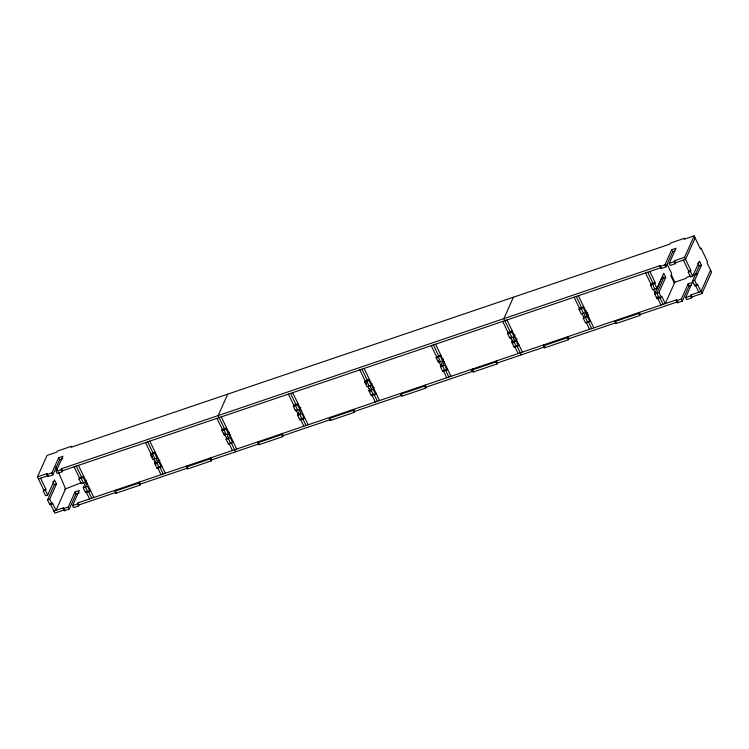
<?xml version="1.0" encoding="UTF-8"?>
<svg xmlns="http://www.w3.org/2000/svg" width="749" height="749" viewBox="0 0 749 749"><rect width="100%" height="100%" fill="white"/><g stroke="black" fill="none" stroke-linecap="round" stroke-linejoin="round"><path stroke-width="1.12" d="M58.45 472.067L65.594 488.9L55.997 510.341L52.449 502.935L51.99 503.946L49.846 504.676L47.552 499.892L49.696 499.162L56.456 484.041L54.49 479.94L47.721 495.061L45.586 495.791L43.283 491.007L43.742 489.986L37.45 476.879L47.037 455.439L56.924 452.087L57.373 451.076L71.661 446.226L71.202 447.247L669.99 244.08L670.449 243.069L684.736 238.219L684.277 239.231L694.154 235.879L700.446 248.986L700.905 247.966L707.468 261.644L707.009 262.656L711.55 272.121L701.963 293.561L692.076 296.913L691.627 297.924L686.627 299.619L685.644 297.568L692.404 282.448L688.116 283.908L681.356 299.029L676.356 300.724L677.339 302.774L682.339 301.079L689.099 285.959L691.243 285.229M62.841 458.688L59.62 459.783L52.861 474.903L47.861 476.598L46.878 474.548L47.327 473.527L37.45 476.879M47.861 476.598L48.311 475.578L38.433 478.929M46.878 474.548L51.878 472.853L58.637 457.733L62.925 456.272L56.166 471.393L57.149 473.443L62.148 471.748L62.598 470.737L661.386 267.571L660.936 268.591L659.944 266.541L660.403 265.521L61.615 468.687L61.165 469.698L56.166 471.393M43.283 491.007L45.427 490.277L45.886 489.256L40.577 478.208M47.552 499.892L54.312 484.772L56.456 484.041M49.846 504.676L50.305 503.665L54.846 513.121L64.723 509.769L64.264 510.781L63.281 508.73L63.74 507.719L53.862 511.071M79.001 478.883L79.45 477.871L83.738 476.42L83.279 477.431L79.001 478.883L81.295 483.667L85.583 482.216L86.481 480.203M63.281 508.73L68.281 507.036L75.05 491.915L79.338 490.455L72.569 505.584L73.552 507.635L78.551 505.931L79.01 504.92L115.402 492.57M64.264 510.781L69.264 509.086L76.033 493.966L79.244 492.87M90.301 490.089L89.843 491.11L85.564 492.561L83.261 487.777L85.966 481.729M72.569 505.584L77.568 503.88L78.027 502.869L676.806 299.703L676.356 300.724M87.212 483.011L85.405 487.047L87.708 491.831M85.564 492.561L86.013 491.541L89.571 498.946M187.933 467.966L140.316 484.116L139.857 485.137L116.048 493.216L115.065 491.157L115.524 490.146M116.048 493.216L116.507 492.196M150.427 454.652L150.877 453.632L155.165 452.181L154.706 453.201L150.427 454.652L152.721 459.437L157.009 457.985L154.706 453.201M115.065 491.157L138.874 483.086L139.333 482.066L140.316 484.116M161.728 465.859L161.269 466.87L156.99 468.322L154.687 463.537L157.393 457.489M158.638 458.781L156.831 462.816L159.134 467.601L159.584 466.58L163.142 473.986M154.687 463.537L158.975 462.086L159.874 460.073M156.99 468.322L157.44 467.31L160.998 474.716M258.377 441.676L257.918 442.696L258.901 444.747L259.36 443.726L211.742 459.886L211.284 460.897L187.475 468.977L186.492 466.927L186.95 465.915M227.752 394.133L218.156 415.573L224.447 428.671L223.988 429.692L226.292 434.476M221.854 430.413L222.303 429.402L226.591 427.951L226.132 428.962L221.854 430.413L224.148 435.206L228.436 433.746L226.132 428.962M186.492 466.927L210.3 458.847L210.759 457.836L211.742 459.886M233.154 441.62L232.696 442.64L228.417 444.091L226.114 439.307L229.269 432.248M230.065 434.542L228.258 438.577L230.552 443.361M228.417 444.091L228.866 443.071L232.424 450.486M293.271 406.183L293.73 405.172L298.018 403.711L297.559 404.732L293.271 406.183L295.574 410.967L299.862 409.516L300.761 407.503M257.918 442.696L281.727 434.617L282.186 433.596L283.169 435.646L282.71 436.667L258.901 444.747M304.581 417.39L304.122 418.401L299.834 419.861L297.54 415.068L300.246 409.02M301.491 410.312L299.684 414.347L301.978 419.131L302.437 418.111L305.995 425.526M299.834 419.861L300.293 418.841L303.851 426.247M402.213 395.257L354.595 411.416L354.137 412.427L330.328 420.507L329.345 418.457L329.803 417.446M330.328 420.507L330.786 419.496L283.169 435.646M364.697 381.953L365.156 380.932L369.444 379.481L368.985 380.492L364.697 381.953L367.001 386.737L371.279 385.276L368.985 380.492M329.345 418.457L353.154 410.377L353.612 409.366L354.595 411.416M376.007 393.15L375.549 394.171L371.261 395.622L368.967 390.838L372.122 383.778M372.918 386.081L371.111 390.107L373.405 394.892L373.863 393.88M368.967 390.838L373.255 389.386L374.154 387.364M371.261 395.622L371.719 394.611M472.647 368.976L472.198 369.987L473.181 372.038L473.64 371.027L426.022 387.186L425.563 388.197L401.754 396.277L400.771 394.227L401.221 393.206M436.124 357.713L436.583 356.702L440.871 355.241L440.412 356.262L436.124 357.713L438.427 362.497L442.706 361.046L443.614 359.033M400.771 394.227L424.58 386.147L425.029 385.126L426.022 387.186M447.434 368.92L446.975 369.931L442.687 371.392L440.393 366.607L443.548 359.548M444.335 361.842L442.537 365.877L444.831 370.661M442.687 371.392L443.146 370.371L446.704 377.777M513.449 297.194L503.862 318.634L510.153 331.741L509.695 332.753L511.988 337.537M507.55 333.483L508.009 332.462L512.288 331.011L511.839 332.022L507.55 333.483L509.854 338.267L514.132 336.816L515.04 334.794M472.198 369.987L496.007 361.917L496.456 360.896L497.448 362.947L496.99 363.967L473.181 372.038M518.851 344.69L518.402 345.701L514.114 347.152L511.82 342.368L514.526 336.32M515.761 337.612L513.964 341.638L516.258 346.431L516.716 345.411L521.248 354.867M511.82 342.368L516.108 340.917L517.007 338.894M514.114 347.152L514.572 346.141L518.121 353.547M616.483 322.557L568.865 338.717L568.416 339.728L544.607 347.808L543.624 345.757L544.074 344.737M544.607 347.808L545.057 346.796L497.448 362.947M578.977 309.243L579.436 308.232L583.714 306.781L583.265 307.792L578.977 309.243L581.28 314.037L585.559 312.576L583.265 307.792M543.624 345.757L567.433 337.677L567.882 336.666L568.865 338.717M590.278 320.45L589.828 321.471L585.54 322.922L583.246 318.138L586.401 311.078M587.637 312.37L585.39 317.407L587.684 322.192M583.246 318.138L587.534 316.677L588.433 314.664M677.339 302.774L677.798 301.753L640.292 314.477L639.843 315.498L616.034 323.577L615.051 321.527L615.5 320.506M671.301 274.78L674.849 282.186L665.262 303.626L661.704 296.22L661.255 297.231L656.967 298.682L654.673 293.898L658.951 292.447L665.721 277.327L663.754 273.226L656.985 288.346L652.697 289.797L650.404 285.013L650.862 283.993L655.141 282.542L649.842 271.494M615.051 321.527L638.86 313.447L639.309 312.427L640.292 314.477M650.404 285.013L654.692 283.562L655.141 282.542M659.944 266.541L664.943 264.837L671.713 249.717L676.001 248.265L669.231 263.386L670.215 265.436L675.214 263.742L675.673 262.721L685.55 259.369L695.138 237.929M660.936 268.591L665.927 266.887L672.696 251.767L674.84 251.046M654.673 293.898L661.433 278.778L665.721 277.327M656.967 298.682L657.425 297.671M669.231 263.386L674.231 261.691L674.69 260.671L684.567 257.319L694.154 235.879M701.963 293.561L697.422 284.096L696.963 285.116L694.819 285.846L692.525 281.053L694.669 280.332L701.429 265.212L699.463 261.111L692.703 276.231L690.559 276.952L688.256 272.168L688.715 271.157L690.859 270.426L684.567 257.319M688.256 272.168L690.4 271.438L690.859 270.426M692.525 281.053L699.285 265.932L701.429 265.212M694.819 285.846L695.278 284.826L698.836 292.232M685.644 297.568L690.644 295.874L691.093 294.863L700.97 291.511L710.567 270.071M43.742 489.986L45.886 489.256M81.472 482.646L64.545 489.256M690.147 276.128L686.852 277.252L686.402 278.263L674.269 282.382M692.348 275.389L696.748 273.891M83.261 487.777L87.549 486.316L89.843 491.11M226.114 439.307L230.402 437.847L232.696 442.64M297.54 415.068L301.828 413.617L304.122 418.401M440.393 366.607L444.681 365.147L446.975 369.931M697.815 262.862L699.285 265.932M690.4 271.438L692.703 276.231M694.669 280.332L696.963 285.116M683.406 260.1L688.715 271.157M671.713 249.717L672.696 251.767M688.116 283.908L689.099 285.959M674.69 260.671L675.673 262.721M691.093 294.863L692.076 296.913M674.231 261.691L675.214 263.742M690.644 295.874L691.627 297.924M667.209 264.294L671.75 273.76L670.842 275.791L674.4 283.197M664.943 264.837L665.927 266.887M681.356 299.029L682.339 301.079M662.593 275.997L663.577 278.057L656.817 293.177L659.111 297.962M654.692 283.562L656.985 288.346M658.951 292.447L661.255 297.231M647.698 272.215L652.997 283.272L652.548 284.283L654.841 289.067M659.56 296.941L663.118 304.347M645.554 272.945L651.527 285.378M653.512 289.526L655.506 293.674M656.995 296.782L660.974 305.077M638.86 313.447L639.843 315.498M578.415 295.724L593.835 327.865M587.534 316.677L589.828 321.471M576.271 296.454L581.58 307.502L581.121 308.522L583.415 313.307M588.583 322.107L591.691 328.586M574.127 297.175L580.101 309.618M582.085 313.765L584.08 317.913M586.064 322.061L589.547 329.317M567.433 337.677L568.416 339.728M506.989 319.954L522.409 352.096M511.839 332.022L514.132 336.816M516.108 340.917L518.402 345.701M502.701 321.415L508.674 333.848M510.163 336.956L513.149 343.182M496.007 361.917L496.99 363.967M471.224 369.463L472.207 371.513M435.562 344.194L450.982 376.326M440.412 356.262L442.706 361.046M433.418 344.924L438.727 355.972L438.268 356.992L440.571 361.776M445.29 369.65L448.838 377.056M431.274 345.645L437.247 358.088M438.24 360.157L441.227 366.373M424.58 386.147L425.563 388.197M364.136 368.424L379.556 400.565M373.255 389.386L375.549 394.171M361.992 369.154L367.3 380.202L366.841 381.222L369.145 386.007M374.303 394.807L377.421 401.286M359.848 369.884L366.813 384.396M367.815 386.465L370.296 391.652M371.794 394.76L375.277 402.016M353.154 410.377L354.137 412.427M292.709 392.663L308.129 424.795M297.559 404.732L299.862 409.516M290.565 393.384L295.874 404.441L295.415 405.452L297.718 410.246M288.421 394.114L294.394 406.557M295.892 409.666L298.374 414.852M281.727 434.617L282.71 436.667M221.283 416.893L236.712 449.026M231.01 442.35L235.551 451.806M216.995 418.345L222.968 430.787M223.96 432.856L226.947 439.073M210.3 458.847L211.284 460.897M149.856 441.133L165.286 473.265M158.975 462.086L161.269 466.87M147.712 441.854L153.021 452.911L152.571 453.922L154.865 458.706M145.568 442.575L152.534 457.087M153.536 459.165L156.017 464.352M138.874 483.086L139.857 485.137M78.43 465.363L93.859 497.495M83.279 477.431L85.583 482.216M76.286 466.093L81.594 477.141L81.145 478.162L83.439 482.946M88.157 490.82L91.715 498.225M74.151 466.814L79.45 477.871M58.637 457.733L59.62 459.783M75.05 491.915L76.033 493.966M61.615 468.687L62.598 470.737M78.027 502.869L79.01 504.92M61.165 469.698L62.148 471.748M77.568 503.88L78.551 505.931M55.932 466.805L57.439 469.96M51.878 472.853L52.861 474.903M68.281 507.036L69.264 509.086M52.842 481.691L54.312 484.772M45.427 490.277L47.721 495.061M49.696 499.162L51.99 503.946"/></g></svg>
